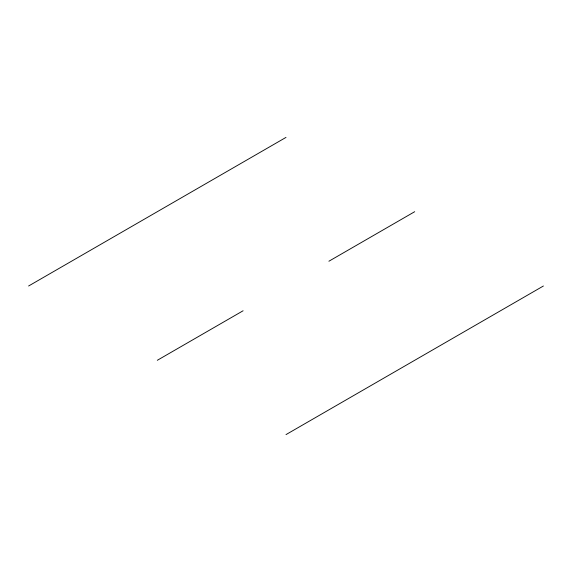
<?xml version="1.0" encoding="UTF-8"?>
<svg xmlns="http://www.w3.org/2000/svg" width="572" height="572" viewBox="0 0 572 572"><rect width="100%" height="100%" fill="white"/><g stroke="black" fill="none" stroke-linecap="round" stroke-linejoin="round"><path stroke-width="0.86" d="M28.6 286L286 137.394M157.3 360.303L243.1 310.768M328.9 261.232L414.7 211.697M286 434.606L543.4 286"/></g></svg>
